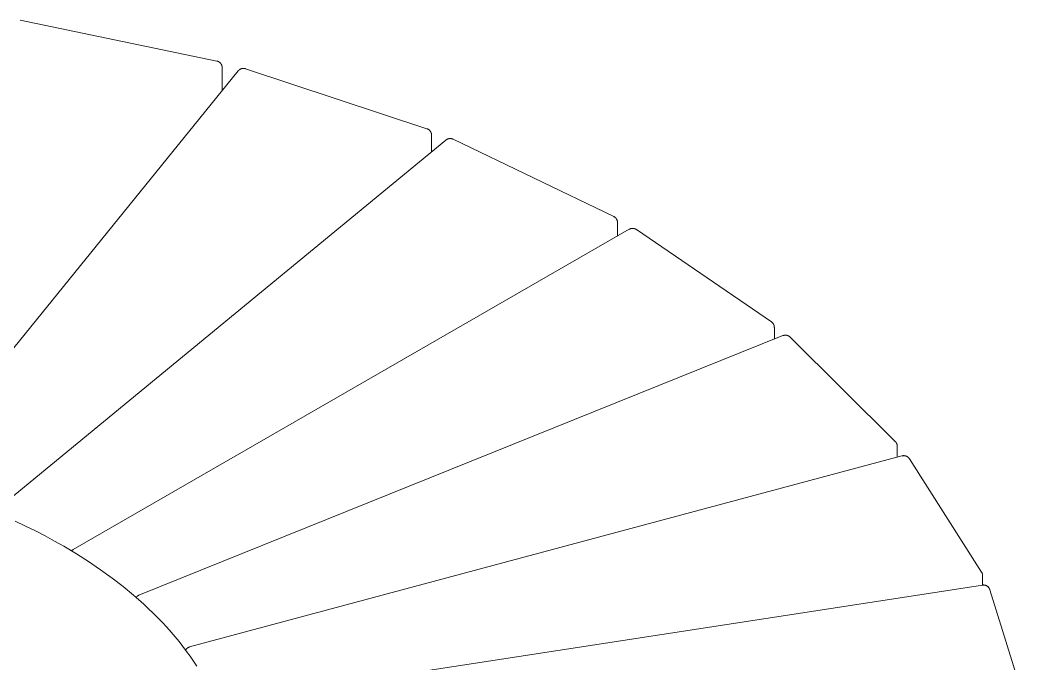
# Model space of a CAD drawing. Header units: inches. Extents: x -4 to 200, y 0 to 129.
# Drawn here: x 179.19 to 200.2, y 114.83 to 128.26 of the extents above; entities that cross this region are included whole.
import ezdxf

# ---------------------------------------------------------------- set-up
doc = ezdxf.new("R2010")
doc.units = ezdxf.units.IN
doc.layers.add('ZANO_R', color=7, linetype='Continuous', lineweight=0)

msp = doc.modelspace()

# ---------------------------------------------------------------- linework, layer by layer
at = {"layer": 'ZANO_R'}
for p, q in [((179.18867, 128.25972), (183.29288, 127.40684)), ((183.29288, 127.40684), (183.29756, 127.40579)), ((183.29756, 127.40579), (183.3022, 127.40457)), ((183.3022, 127.40457), (183.3068, 127.4032)), ((183.3068, 127.4032), (183.31135, 127.40167)), ((183.31135, 127.40167), (183.31584, 127.39999)), ((183.31584, 127.39999), (183.32027, 127.39815)), ((183.32027, 127.39815), (183.32464, 127.39616)), ((183.32464, 127.39616), (183.32894, 127.39403)), ((183.32894, 127.39403), (183.33316, 127.39175)), ((183.33316, 127.39175), (183.3373, 127.38933)), ((183.3373, 127.38933), (183.34135, 127.38677)), ((183.34135, 127.38677), (183.34532, 127.38407)), ((183.34532, 127.38407), (183.34919, 127.38123)), ((183.34919, 127.38123), (183.35296, 127.37827)), ((183.35296, 127.37827), (183.35663, 127.37518)), ((183.35663, 127.37518), (183.36019, 127.37196)), ((183.36019, 127.37196), (183.36364, 127.36863)), ((183.36364, 127.36863), (183.36698, 127.36518)), ((183.36698, 127.36518), (183.37019, 127.36162)), ((183.37019, 127.36162), (183.37328, 127.35795)), ((183.37328, 127.35795), (183.37625, 127.35418)), ((183.37625, 127.35418), (183.37908, 127.35031)), ((183.37908, 127.35031), (183.38178, 127.34634)), ((183.38178, 127.34634), (183.38434, 127.34229)), ((183.38434, 127.34229), (183.38676, 127.33814)), ((183.38676, 127.33814), (183.38904, 127.33392)), ((183.38904, 127.33392), (183.39118, 127.32963)), ((183.39118, 127.32963), (183.39316, 127.32526)), ((176.79857, 118.64217), (183.74036, 127.20171)), ((183.39316, 127.32526), (183.395, 127.32083)), ((183.395, 127.32083), (183.39668, 127.31634)), ((183.39668, 127.31634), (183.39821, 127.31179)), ((183.39821, 127.31179), (183.39958, 127.30719)), ((183.39958, 127.30719), (183.4008, 127.30255)), ((183.4008, 127.30255), (183.40186, 127.29787)), ((183.40186, 127.29787), (183.40275, 127.29316)), ((183.40275, 127.29316), (183.40349, 127.28842)), ((183.40349, 127.28842), (183.40406, 127.28365)), ((183.40406, 127.28365), (183.40447, 127.27887)), ((183.40447, 127.27887), (183.40471, 127.27408)), ((183.40471, 127.27408), (183.40479, 127.26929)), ((183.40479, 127.26929), (183.40479, 126.78794)), ((183.74036, 127.20171), (183.74337, 127.20529)), ((183.74337, 127.20529), (183.74649, 127.20877)), ((183.74649, 127.20877), (183.74973, 127.21214)), ((183.74973, 127.21214), (183.75321, 127.21554)), ((183.75321, 127.21554), (183.75682, 127.21881)), ((183.75682, 127.21881), (183.76053, 127.22196)), ((183.76053, 127.22196), (183.76435, 127.22498)), ((183.76435, 127.22498), (183.76827, 127.22786)), ((183.76827, 127.22786), (183.77229, 127.2306)), ((183.77229, 127.2306), (183.77641, 127.23321)), ((183.77641, 127.23321), (183.78061, 127.23567)), ((183.78061, 127.23567), (183.78489, 127.23798)), ((183.78489, 127.23798), (183.78925, 127.24014)), ((183.78925, 127.24014), (183.79369, 127.24215)), ((183.79369, 127.24215), (183.79819, 127.24401)), ((183.79819, 127.24401), (183.80275, 127.2457)), ((183.80275, 127.2457), (183.80737, 127.24724)), ((183.80737, 127.24724), (183.81204, 127.24862)), ((183.81204, 127.24862), (183.81675, 127.24984)), ((183.81675, 127.24984), (183.8215, 127.25089)), ((183.8215, 127.25089), (183.82629, 127.25178)), ((183.82629, 127.25178), (183.8311, 127.2525)), ((183.8311, 127.2525), (183.83594, 127.25305)), ((183.83594, 127.25305), (183.84079, 127.25344)), ((183.84079, 127.25344), (183.84566, 127.25365)), ((183.84566, 127.25365), (183.85052, 127.2537)), ((183.85052, 127.2537), (183.85539, 127.25358)), ((183.85539, 127.25358), (183.86025, 127.25329)), ((183.86025, 127.25329), (183.8651, 127.25283)), ((183.8651, 127.25283), (183.86992, 127.25221)), ((183.86992, 127.25221), (183.87473, 127.25142)), ((183.87473, 127.25142), (183.8795, 127.25046)), ((183.8795, 127.25046), (183.88424, 127.24934)), ((183.88424, 127.24934), (183.88893, 127.24805)), ((183.88893, 127.24805), (183.89358, 127.2466)), ((183.89358, 127.2466), (187.67893, 125.99521)), ((187.67893, 125.99521), (187.68353, 125.9936)), ((187.68353, 125.9936), (187.68809, 125.99183)), ((187.68809, 125.99183), (187.69257, 125.9899)), ((187.69257, 125.9899), (187.69699, 125.98781)), ((187.69699, 125.98781), (187.70133, 125.98558)), ((187.70133, 125.98558), (187.70559, 125.98319)), ((187.70559, 125.98319), (187.70977, 125.98066)), ((187.70977, 125.98066), (187.71385, 125.97798)), ((187.71385, 125.97798), (187.71784, 125.97517)), ((187.71784, 125.97517), (187.72173, 125.97221)), ((187.72173, 125.97221), (187.72552, 125.96912)), ((187.72552, 125.96912), (187.72919, 125.96591)), ((187.72919, 125.96591), (187.73275, 125.96256)), ((187.73275, 125.96256), (187.73619, 125.9591)), ((187.73619, 125.9591), (187.73951, 125.95552)), ((187.73951, 125.95552), (187.74271, 125.95182)), ((187.74271, 125.95182), (187.74577, 125.94802)), ((187.74577, 125.94802), (187.7487, 125.94411)), ((187.7487, 125.94411), (187.75149, 125.9401)), ((187.75149, 125.9401), (187.75414, 125.936)), ((187.75414, 125.936), (187.75665, 125.93181)), ((187.75665, 125.93181), (187.75901, 125.92753)), ((187.75901, 125.92753), (187.76122, 125.92318)), ((187.76122, 125.92318), (187.76327, 125.91875)), ((187.76327, 125.91875), (187.76517, 125.91425)), ((187.76517, 125.91425), (187.76692, 125.90969)), ((187.76692, 125.90969), (187.7685, 125.90507)), ((187.7685, 125.90507), (187.76992, 125.90039)), ((187.76992, 125.90039), (187.77118, 125.89567)), ((187.77118, 125.89567), (187.77228, 125.89091)), ((187.77228, 125.89091), (187.7732, 125.88612)), ((187.7732, 125.88612), (187.77396, 125.88129)), ((187.77396, 125.88129), (187.77456, 125.87645)), ((187.77456, 125.87645), (187.77498, 125.87158)), ((187.77498, 125.87158), (187.77524, 125.8667)), ((187.77524, 125.8667), (187.77532, 125.86182)), ((187.77532, 125.86182), (187.77532, 125.51174)), ((178.65173, 118.01419), (188.07498, 125.75799)), ((188.07498, 125.75799), (188.07797, 125.76038)), ((188.07797, 125.76038), (188.08103, 125.76269)), ((188.08103, 125.76269), (188.08414, 125.76492)), ((188.08414, 125.76492), (188.08812, 125.76757)), ((188.08812, 125.76757), (188.09218, 125.77009)), ((188.09218, 125.77009), (188.09632, 125.77247)), ((188.09632, 125.77247), (188.10054, 125.77471)), ((188.10054, 125.77471), (188.10484, 125.7768)), ((188.10484, 125.7768), (188.10921, 125.77874)), ((188.10921, 125.77874), (188.11363, 125.78054)), ((188.11363, 125.78054), (188.11812, 125.78218)), ((188.11812, 125.78218), (188.12266, 125.78367)), ((188.12266, 125.78367), (188.12725, 125.785)), ((188.12725, 125.785), (188.13188, 125.78618)), ((188.13188, 125.78618), (188.13655, 125.7872)), ((188.13655, 125.7872), (188.14125, 125.78806)), ((188.14125, 125.78806), (188.14598, 125.78876)), ((188.14598, 125.78876), (188.15072, 125.7893)), ((188.15072, 125.7893), (188.15549, 125.78967)), ((188.15549, 125.78967), (188.16026, 125.78989)), ((188.16026, 125.78989), (188.16504, 125.78994)), ((188.16504, 125.78994), (188.16981, 125.78983)), ((188.16981, 125.78983), (188.17459, 125.78956)), ((188.17459, 125.78956), (188.17934, 125.78912)), ((188.17934, 125.78912), (188.18408, 125.78852)), ((188.18408, 125.78852), (188.1888, 125.78777)), ((188.1888, 125.78777), (188.19349, 125.78685)), ((188.19349, 125.78685), (188.19815, 125.78577)), ((188.19815, 125.78577), (188.20276, 125.78454)), ((188.20276, 125.78454), (188.20733, 125.78315)), ((188.20733, 125.78315), (188.21186, 125.7816)), ((188.21186, 125.7816), (188.21632, 125.77991)), ((188.21632, 125.77991), (188.22073, 125.77806)), ((188.22073, 125.77806), (188.22507, 125.77606)), ((188.22507, 125.77606), (191.57653, 124.16418)), ((191.57653, 124.16418), (191.5808, 124.16203)), ((191.5808, 124.16203), (191.585, 124.15975)), ((191.585, 124.15975), (191.58911, 124.15732)), ((191.58911, 124.15732), (191.59314, 124.15475)), ((191.59314, 124.15475), (191.59708, 124.15205)), ((191.59708, 124.15205), (191.60093, 124.14921)), ((191.60093, 124.14921), (191.60467, 124.14624)), ((191.60467, 124.14624), (191.60832, 124.14315)), ((191.60832, 124.14315), (191.61186, 124.13994)), ((191.61186, 124.13994), (191.61528, 124.13661)), ((191.61528, 124.13661), (191.61859, 124.13316)), ((191.61859, 124.13316), (191.62178, 124.12961)), ((191.62178, 124.12961), (191.62485, 124.12594)), ((191.62485, 124.12594), (191.6278, 124.12218)), ((191.6278, 124.12218), (191.63061, 124.11831)), ((191.63061, 124.11831), (191.63329, 124.11436)), ((191.63329, 124.11436), (191.63583, 124.11031)), ((191.63583, 124.11031), (191.63824, 124.10618)), ((191.63824, 124.10618), (191.6405, 124.10197)), ((191.6405, 124.10197), (191.64262, 124.09769)), ((191.64262, 124.09769), (191.64459, 124.09334)), ((191.64459, 124.09334), (191.64641, 124.08892)), ((191.64641, 124.08892), (191.64808, 124.08444)), ((191.64808, 124.08444), (191.6496, 124.07991)), ((191.6496, 124.07991), (191.65096, 124.07533)), ((191.65096, 124.07533), (191.65217, 124.0707)), ((191.65217, 124.0707), (191.65321, 124.06604)), ((191.65321, 124.06604), (191.6541, 124.06135)), ((191.6541, 124.06135), (191.65483, 124.05662)), ((191.65483, 124.05662), (191.6554, 124.05188)), ((191.6554, 124.05188), (191.65581, 124.04712)), ((191.65581, 124.04712), (191.65605, 124.04234)), ((191.65605, 124.04234), (191.65613, 124.03757)), ((191.65613, 124.03757), (191.65613, 123.75504)), ((180.29382, 117.2157), (191.90299, 123.89712)), ((191.90299, 123.89712), (191.90718, 123.89944)), ((191.90718, 123.89944), (191.91145, 123.90161)), ((191.91145, 123.90161), (191.91578, 123.90363)), ((191.91578, 123.90363), (191.92017, 123.9055)), ((191.92017, 123.9055), (191.92462, 123.90723)), ((191.92462, 123.90723), (191.92913, 123.9088)), ((191.92913, 123.9088), (191.93369, 123.91021)), ((191.93369, 123.91021), (191.93829, 123.91147)), ((191.93829, 123.91147), (191.94293, 123.91257)), ((191.94293, 123.91257), (191.94761, 123.91352)), ((191.94761, 123.91352), (191.95232, 123.9143)), ((191.95232, 123.9143), (191.95705, 123.91493)), ((191.95705, 123.91493), (191.96181, 123.91539)), ((191.96181, 123.91539), (191.96657, 123.91569)), ((191.96657, 123.91569), (191.97134, 123.91583)), ((191.97134, 123.91583), (191.97611, 123.91581)), ((191.97611, 123.91581), (191.98088, 123.91563)), ((191.98088, 123.91563), (191.98564, 123.91528)), ((191.98564, 123.91528), (191.99039, 123.91477)), ((191.99039, 123.91477), (191.99512, 123.9141)), ((191.99512, 123.9141), (191.99982, 123.91327)), ((191.99982, 123.91327), (192.00449, 123.91229)), ((192.00449, 123.91229), (192.00912, 123.91114)), ((192.00912, 123.91114), (192.01371, 123.90984)), ((192.01371, 123.90984), (192.01826, 123.90838)), ((192.01826, 123.90838), (192.02275, 123.90677)), ((192.02275, 123.90677), (192.02719, 123.905)), ((192.02719, 123.905), (192.03156, 123.90309)), ((192.03156, 123.90309), (192.03586, 123.90103)), ((192.03586, 123.90103), (192.0401, 123.89882)), ((192.0401, 123.89882), (192.04425, 123.89647)), ((192.04425, 123.89647), (192.04833, 123.89399)), ((192.04833, 123.89399), (192.05231, 123.89136)), ((192.05231, 123.89136), (194.86806, 121.96797)), ((194.86806, 121.96797), (194.87203, 121.96515)), ((194.87203, 121.96515), (194.87591, 121.96219)), ((194.87591, 121.96219), (194.87968, 121.9591)), ((194.87968, 121.9591), (194.88334, 121.95589)), ((194.88334, 121.95589), (194.88689, 121.95254)), ((194.88689, 121.95254), (194.89032, 121.94908)), ((194.89032, 121.94908), (194.89363, 121.9455)), ((194.89363, 121.9455), (194.89681, 121.94181)), ((194.89681, 121.94181), (194.89987, 121.93801)), ((194.89987, 121.93801), (194.90278, 121.9341)), ((194.90278, 121.9341), (194.90556, 121.9301)), ((194.90556, 121.9301), (194.90821, 121.926)), ((194.90821, 121.926), (194.9107, 121.92182)), ((194.9107, 121.92182), (194.91305, 121.91755)), ((194.91305, 121.91755), (194.91525, 121.9132)), ((194.91525, 121.9132), (194.9173, 121.90877)), ((194.9173, 121.90877), (194.9192, 121.90428)), ((194.9192, 121.90428), (194.92093, 121.89973)), ((194.92093, 121.89973), (194.92251, 121.89512)), ((194.92251, 121.89512), (194.92393, 121.89045)), ((194.92393, 121.89045), (194.92518, 121.88574)), ((194.92518, 121.88574), (194.92627, 121.88099)), ((194.92627, 121.88099), (194.9272, 121.87621)), ((194.9272, 121.87621), (194.92795, 121.87139)), ((194.92795, 121.87139), (194.92854, 121.86655)), ((194.92854, 121.86655), (194.92897, 121.8617)), ((181.66557, 116.26215), (195.10792, 121.67817)), ((194.92897, 121.8617), (194.92922, 121.85683)), ((194.92922, 121.85683), (194.9293, 121.85195)), ((194.9293, 121.85195), (194.9293, 121.60621)), ((195.10792, 121.67817), (195.11177, 121.67966)), ((195.11177, 121.67966), (195.11567, 121.68103)), ((195.11567, 121.68103), (195.12029, 121.6825)), ((195.12029, 121.6825), (195.12497, 121.68381)), ((195.12497, 121.68381), (195.12969, 121.68495)), ((195.12969, 121.68495), (195.13444, 121.68593)), ((195.13444, 121.68593), (195.13922, 121.68675)), ((195.13922, 121.68675), (195.14403, 121.68739)), ((195.14403, 121.68739), (195.14886, 121.68788)), ((195.14886, 121.68788), (195.15371, 121.68819)), ((195.15371, 121.68819), (195.15856, 121.68834)), ((195.15856, 121.68834), (195.16341, 121.68832)), ((195.16341, 121.68832), (195.16826, 121.68814)), ((195.16826, 121.68814), (195.1731, 121.68778)), ((195.1731, 121.68778), (195.17793, 121.68726)), ((195.17793, 121.68726), (195.18273, 121.68657)), ((195.18273, 121.68657), (195.18751, 121.68572)), ((195.18751, 121.68572), (195.19225, 121.6847)), ((195.19225, 121.6847), (195.19696, 121.68352)), ((195.19696, 121.68352), (195.20163, 121.68218)), ((195.20163, 121.68218), (195.20624, 121.68067)), ((195.20624, 121.68067), (195.2108, 121.67901)), ((195.2108, 121.67901), (195.2153, 121.67719)), ((195.2153, 121.67719), (195.21973, 121.67522)), ((195.21973, 121.67522), (195.2241, 121.6731)), ((195.2241, 121.6731), (195.22839, 121.67082)), ((195.22839, 121.67082), (195.23259, 121.6684)), ((195.23259, 121.6684), (195.23671, 121.66584)), ((195.23671, 121.66584), (195.24074, 121.66313)), ((195.24074, 121.66313), (195.24468, 121.66029)), ((195.24468, 121.66029), (195.24851, 121.65731)), ((195.24851, 121.65731), (195.25224, 121.65421)), ((195.25224, 121.65421), (195.25586, 121.65097)), ((195.25586, 121.65097), (195.25936, 121.64761)), ((195.25936, 121.64761), (197.45383, 119.47114)), ((197.45383, 119.47114), (197.4572, 119.46769)), ((197.4572, 119.46769), (197.46044, 119.46412)), ((197.46044, 119.46412), (197.46356, 119.46044)), ((197.46356, 119.46044), (197.46655, 119.45666)), ((197.46655, 119.45666), (197.46941, 119.45278)), ((197.46941, 119.45278), (197.47214, 119.4488)), ((197.47214, 119.4488), (197.47473, 119.44473)), ((197.47473, 119.44473), (197.47717, 119.44058)), ((197.47717, 119.44058), (197.47948, 119.43634)), ((197.47948, 119.43634), (197.48163, 119.43202)), ((197.48163, 119.43202), (197.48364, 119.42764)), ((197.48364, 119.42764), (197.48549, 119.42319)), ((197.48549, 119.42319), (197.48719, 119.41868)), ((197.48719, 119.41868), (197.48874, 119.41411)), ((197.48874, 119.41411), (197.49013, 119.40949)), ((197.49013, 119.40949), (197.49135, 119.40482)), ((197.49135, 119.40482), (197.49242, 119.40012)), ((197.49242, 119.40012), (197.49333, 119.39539)), ((197.49333, 119.39539), (197.49407, 119.39062)), ((197.49407, 119.39062), (197.49465, 119.38583)), ((197.49465, 119.38583), (197.49506, 119.38103)), ((197.49506, 119.38103), (197.49531, 119.37621)), ((197.49531, 119.37621), (197.49539, 119.37139)), ((197.49539, 119.37139), (197.49539, 119.14418)), ((182.72593, 115.18429), (197.59302, 119.17036)), ((197.59302, 119.17036), (197.5966, 119.17127)), ((197.5966, 119.17127), (197.6002, 119.17209)), ((197.6002, 119.17209), (197.60498, 119.17301)), ((197.60498, 119.17301), (197.60979, 119.17378)), ((197.60979, 119.17378), (197.61462, 119.17437)), ((197.61462, 119.17437), (197.61947, 119.1748)), ((197.61947, 119.1748), (197.62433, 119.17506)), ((197.62433, 119.17506), (197.6292, 119.17515)), ((197.6292, 119.17515), (197.63406, 119.17508)), ((197.63406, 119.17508), (197.63893, 119.17483)), ((197.63893, 119.17483), (197.64378, 119.17442)), ((197.64378, 119.17442), (197.64861, 119.17384)), ((197.64861, 119.17384), (197.65342, 119.17309)), ((197.65342, 119.17309), (197.6582, 119.17217)), ((197.6582, 119.17217), (197.66294, 119.17109)), ((197.66294, 119.17109), (197.66765, 119.16985)), ((197.66765, 119.16985), (197.67231, 119.16844)), ((197.67231, 119.16844), (197.67692, 119.16688)), ((197.67692, 119.16688), (197.68147, 119.16515)), ((197.68147, 119.16515), (197.68596, 119.16327)), ((197.68596, 119.16327), (197.69038, 119.16123)), ((197.69038, 119.16123), (197.69473, 119.15904)), ((197.69473, 119.15904), (197.699, 119.15671)), ((197.699, 119.15671), (197.70318, 119.15422)), ((197.70318, 119.15422), (197.70728, 119.15159)), ((197.70728, 119.15159), (197.71129, 119.14883)), ((197.71129, 119.14883), (197.71519, 119.14592)), ((197.71519, 119.14592), (197.71899, 119.14288)), ((197.71899, 119.14288), (197.72269, 119.13971)), ((197.72269, 119.13971), (197.72627, 119.13642)), ((197.72627, 119.13642), (197.72974, 119.133)), ((197.72974, 119.133), (197.73309, 119.12947)), ((197.73309, 119.12947), (197.73631, 119.12582)), ((197.73631, 119.12582), (197.7394, 119.12206)), ((197.7394, 119.12206), (197.74236, 119.1182)), ((197.74236, 119.1182), (197.74519, 119.11424)), ((197.74519, 119.11424), (197.74788, 119.11018)), ((197.74788, 119.11018), (199.2544, 116.74676)), ((179.08812, 117.80809), (179.30166, 117.70712)), ((179.30166, 117.70712), (179.50949, 117.60421)), ((179.50949, 117.60421), (179.71156, 117.49951)), ((179.71156, 117.49951), (179.90784, 117.39315)), ((179.90784, 117.39315), (180.09832, 117.28526)), ((180.09832, 117.28526), (180.36256, 117.12738)), ((180.2608, 117.18936), (180.26405, 117.19276)), ((180.26405, 117.19276), (180.26742, 117.19606)), ((180.26742, 117.19606), (180.2709, 117.19923)), ((180.2709, 117.19923), (180.27448, 117.20229)), ((180.27448, 117.20229), (180.27817, 117.20523)), ((180.27817, 117.20523), (180.28195, 117.20804)), ((180.28195, 117.20804), (180.28582, 117.21073)), ((180.28582, 117.21073), (180.28978, 117.21328)), ((180.28978, 117.21328), (180.29382, 117.2157)), ((180.36256, 117.12738), (180.61896, 116.96421)), ((180.61896, 116.96421), (180.86708, 116.79596)), ((180.86708, 116.79596), (181.10645, 116.62282)), ((181.10645, 116.62282), (181.33667, 116.44503)), ((199.2544, 116.74676), (199.25685, 116.74277)), ((199.25685, 116.74277), (199.25917, 116.73869)), ((199.25917, 116.73869), (199.26135, 116.73454)), ((199.26135, 116.73454), (199.2634, 116.73032)), ((199.2634, 116.73032), (199.2653, 116.72603)), ((199.2653, 116.72603), (199.26705, 116.72168)), ((199.26705, 116.72168), (199.26866, 116.71728)), ((199.26866, 116.71728), (199.27013, 116.71282)), ((199.27013, 116.71282), (199.27144, 116.70832)), ((199.27144, 116.70832), (199.2726, 116.70378)), ((199.2726, 116.70378), (199.27361, 116.6992)), ((199.27361, 116.6992), (199.27447, 116.69459)), ((199.27447, 116.69459), (199.27517, 116.68995)), ((199.27517, 116.68995), (199.27572, 116.68529)), ((199.27572, 116.68529), (199.27611, 116.68062)), ((199.27611, 116.68062), (199.27634, 116.67594)), ((199.27634, 116.67594), (199.27642, 116.67125)), ((199.27642, 116.67125), (199.27642, 116.47635)), ((181.33667, 116.44503), (181.55732, 116.26283)), ((183.43139, 114.04068), (199.2715, 116.47568)), ((199.2715, 116.47568), (199.2749, 116.47616)), ((199.2749, 116.47616), (199.27832, 116.47656)), ((199.27832, 116.47656), (199.28312, 116.47698)), ((199.28312, 116.47698), (199.28793, 116.47723)), ((199.28793, 116.47723), (199.29275, 116.47731)), ((199.29275, 116.47731), (199.29757, 116.47723)), ((199.29757, 116.47723), (199.30238, 116.47699)), ((199.30238, 116.47699), (199.30719, 116.47658)), ((199.30719, 116.47658), (199.31197, 116.476)), ((199.31197, 116.476), (199.31673, 116.47527)), ((199.31673, 116.47527), (199.32147, 116.47437)), ((199.32147, 116.47437), (199.32617, 116.4733)), ((199.32617, 116.4733), (199.33083, 116.47208)), ((199.33083, 116.47208), (199.33545, 116.4707)), ((199.33545, 116.4707), (199.34001, 116.46916)), ((199.34001, 116.46916), (199.34452, 116.46746)), ((199.34452, 116.46746), (199.34897, 116.46561)), ((199.34897, 116.46561), (199.35336, 116.46361)), ((199.35336, 116.46361), (199.35767, 116.46146)), ((199.35767, 116.46146), (199.36191, 116.45917)), ((199.36191, 116.45917), (199.36606, 116.45673)), ((199.36606, 116.45673), (199.37013, 116.45414)), ((199.37013, 116.45414), (199.37411, 116.45142)), ((199.37411, 116.45142), (199.37799, 116.44857)), ((199.37799, 116.44857), (199.38178, 116.44558)), ((199.38178, 116.44558), (199.38545, 116.44247)), ((199.38545, 116.44247), (199.38902, 116.43923)), ((199.38902, 116.43923), (199.39248, 116.43587)), ((199.39248, 116.43587), (199.39582, 116.4324)), ((199.39582, 116.4324), (199.39903, 116.42881)), ((199.39903, 116.42881), (199.40213, 116.42511)), ((199.40213, 116.42511), (199.40509, 116.42131)), ((199.40509, 116.42131), (199.40792, 116.41741)), ((199.40792, 116.41741), (199.41062, 116.41342)), ((199.41062, 116.41342), (199.41318, 116.40934)), ((199.41318, 116.40934), (199.41559, 116.40517)), ((199.41559, 116.40517), (199.41786, 116.40092)), ((181.55732, 116.26283), (181.76805, 116.07649)), ((181.60802, 116.21916), (181.6111, 116.2229)), ((181.6111, 116.2229), (181.6143, 116.22654)), ((181.6143, 116.22654), (181.61763, 116.23005)), ((181.61763, 116.23005), (181.62107, 116.23346)), ((181.62107, 116.23346), (181.62463, 116.23674)), ((181.62463, 116.23674), (181.6283, 116.2399)), ((181.6283, 116.2399), (181.63208, 116.24293)), ((181.63208, 116.24293), (181.63596, 116.24583)), ((181.63596, 116.24583), (181.63993, 116.24859)), ((181.63993, 116.24859), (181.644, 116.25121)), ((181.644, 116.25121), (181.64816, 116.25369)), ((181.64816, 116.25369), (181.6524, 116.25603)), ((181.6524, 116.25603), (181.65672, 116.25822)), ((181.65672, 116.25822), (181.66111, 116.26026)), ((181.66111, 116.26026), (181.66557, 116.26215)), ((199.41786, 116.40092), (199.41999, 116.39659)), ((199.41999, 116.39659), (199.42196, 116.39219)), ((199.42196, 116.39219), (199.42379, 116.38773)), ((199.42379, 116.38773), (199.42546, 116.38321)), ((199.42546, 116.38321), (199.42697, 116.37864)), ((199.42697, 116.37864), (200.19977, 113.90009)), ((181.76805, 116.07649), (181.86958, 115.98184)), ((181.86958, 115.98184), (181.9685, 115.88627)), ((181.9685, 115.88627), (182.06477, 115.7898)), ((182.06477, 115.7898), (182.15837, 115.69247)), ((182.15837, 115.69247), (182.24924, 115.59431)), ((182.24924, 115.59431), (182.33737, 115.49538)), ((182.33737, 115.49538), (182.42271, 115.39569)), ((182.42271, 115.39569), (182.50525, 115.2953)), ((182.50525, 115.2953), (182.58496, 115.19424)), ((182.58496, 115.19424), (182.66182, 115.09256)), ((182.65506, 115.13933), (182.65818, 115.1429)), ((182.65818, 115.1429), (182.66141, 115.14635)), ((182.66141, 115.14635), (182.66476, 115.1497)), ((182.66476, 115.1497), (182.66823, 115.15293)), ((182.66823, 115.15293), (182.6718, 115.15604)), ((182.6718, 115.15604), (182.67547, 115.15903)), ((182.67547, 115.15903), (182.67924, 115.16189)), ((182.67924, 115.16189), (182.6831, 115.16462)), ((182.6831, 115.16462), (182.68706, 115.16723)), ((182.68706, 115.16723), (182.6911, 115.16969)), ((182.6911, 115.16969), (182.69522, 115.17202)), ((182.69522, 115.17202), (182.69942, 115.17422)), ((182.69942, 115.17422), (182.70368, 115.17626)), ((182.70368, 115.17626), (182.70802, 115.17817)), ((182.70802, 115.17817), (182.71242, 115.17992)), ((182.71242, 115.17992), (182.71687, 115.18153)), ((182.71687, 115.18153), (182.72138, 115.18298)), ((182.72138, 115.18298), (182.72593, 115.18429)), ((182.64136, 115.12006), (182.64383, 115.1241)), ((182.64383, 115.1241), (182.64645, 115.12805)), ((182.64645, 115.12805), (182.64919, 115.13191)), ((182.64919, 115.13191), (182.65206, 115.13567)), ((182.65206, 115.13567), (182.65506, 115.13933)), ((182.66182, 115.09256), (182.7358, 114.99028)), ((182.7358, 114.99028), (182.80688, 114.88747)), ((182.80688, 114.88747), (182.87505, 114.78414))]:
    msp.add_line(p, q, dxfattribs=at)

doc.saveas('drawing.dxf')
